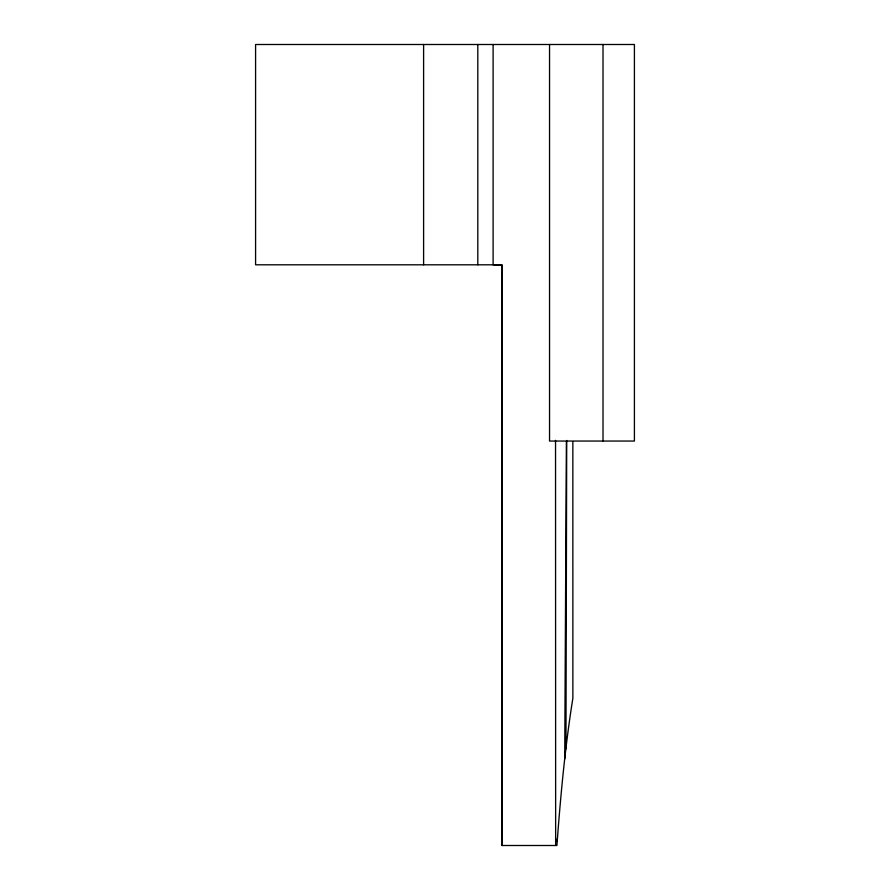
<?xml version="1.0" encoding="UTF-8"?>
<svg xmlns="http://www.w3.org/2000/svg" width="890" height="890" viewBox="0 0 890 890"><rect width="100%" height="100%" fill="white"/><g stroke="black" fill="none" stroke-linecap="round" stroke-linejoin="round"><path stroke-width="1.33" d="M493.105 44.5L493.105 264.808L502.082 265.009L502.094 845.5L556.895 845.5C560.555 796.272 565.061 746.955 572.871 698.227L572.848 441.674M565.951 748.935L566.707 440.461M564.716 759.014L566.385 441.629M556.595 841.506L557.318 838.847M555.538 440.339L555.649 845.5M502.094 845.5L501.804 264.808L255.586 264.808L255.586 44.5L634.414 44.5L634.414 441.051L549.542 441.051L549.542 44.5M603.019 44.5L603.019 441.051M477.808 44.5L477.808 264.808M423.607 44.5L423.607 264.808"/></g></svg>
